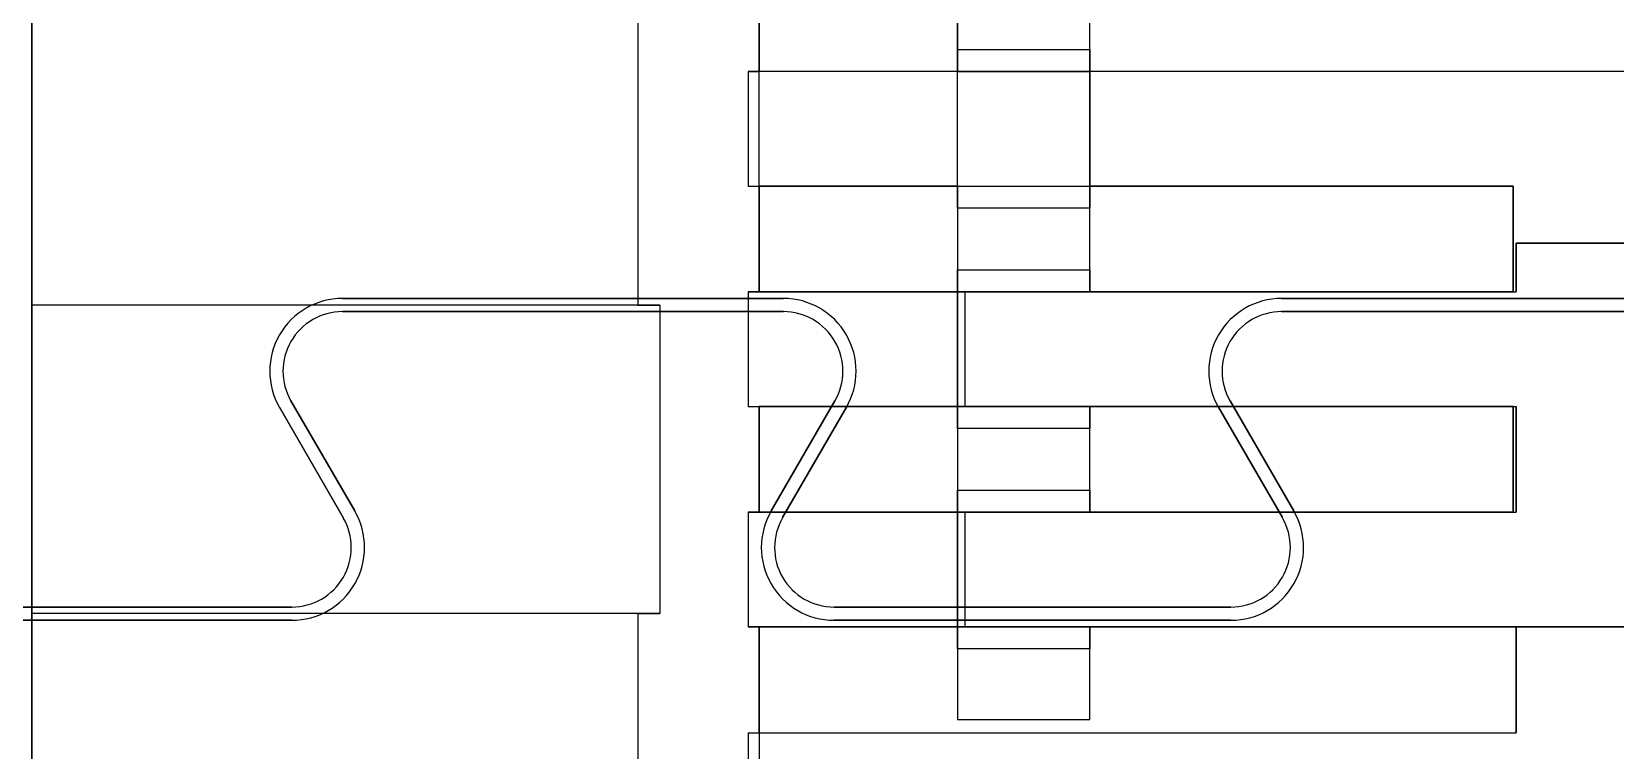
# Model space of a CAD drawing. Header units: millimetres. Extents: x 8.2 to 62.6, y 389.2 to 443.4.
# Drawn here: x 56.487 to 60.079, y 425.625 to 427.255 of the extents above; entities that cross this region are included whole.
import ezdxf

# ---------------------------------------------------------------- set-up
doc = ezdxf.new("R2010")
doc.units = ezdxf.units.MM
doc.layers.add('Feature', color=7, linetype='CONTINUOUS')

msp = doc.modelspace()

# ---------------------------------------------------------------- linework, layer by layer
at = {"layer": 'Feature'}
for p, q in [((56.4868, 429.335, -57.7483), (56.4868, 423.235, -57.7483)), ((56.4868, 429.335, -57.7483), (56.4868, 423.235, -57.7483)), ((56.4868, 426.635, -58.2533), (56.4868, 427.885, -58.2533)), ((56.4868, 426.635, -59.4533), (56.4868, 427.885, -59.4533)), ((56.4868, 426.635, -59.4533), (56.4868, 427.885, -59.4533)), ((56.4868, 426.635, -58.2533), (56.4868, 427.885, -58.2533)), ((57.8618, 427.885, -58.2533), (57.8618, 426.635, -58.2533)), ((57.8618, 427.885, -59.4533), (57.8618, 426.635, -59.4533)), ((57.8618, 427.885, -58.2533), (57.8618, 426.635, -58.2533)), ((57.8618, 427.885, -59.4533), (57.8618, 426.635, -59.4533)), ((56.4868, 424.785, -59.9683), (56.4868, 427.785, -59.9683)), ((56.4868, 424.785, -59.9683), (56.4868, 427.785, -59.9683)), ((58.1368, 426.665, -58.5283), (58.1368, 427.385, -58.5283)), ((58.1368, 427.385, -59.1783), (58.1368, 427.165, -59.1783)), ((58.1368, 427.385, -59.1783), (58.1368, 427.165, -59.1783)), ((58.1368, 426.665, -58.5283), (58.1368, 427.385, -58.5283)), ((58.5868, 427.385, -59.1783), (58.5868, 427.165, -59.1783)), ((58.5868, 427.385, -59.1783), (58.5868, 427.165, -59.1783)), ((58.8868, 427.165, -59.1783), (58.8868, 427.385, -59.1783)), ((58.8868, 427.165, -59.1783), (58.8868, 427.385, -59.1783)), ((58.5868, 427.215, -58.9033), (58.5868, 427.335, -58.9033)), ((58.5868, 427.215, -58.9033), (58.5868, 427.335, -58.9033)), ((58.8868, 427.215, -58.9033), (58.8868, 427.335, -58.9033)), ((58.8868, 427.215, -58.9033), (58.8868, 427.335, -58.9033)), ((58.5868, 427.165, -59.0533), (58.5868, 427.215, -58.9033)), ((58.5868, 427.165, -59.0533), (58.5868, 427.215, -58.9033)), ((58.5868, 427.215, -58.9033), (58.8868, 427.215, -58.9033)), ((58.5868, 427.215, -58.9033), (58.8868, 427.215, -58.9033)), ((58.8868, 427.215, -58.9033), (58.8868, 427.165, -59.0533)), ((58.8868, 427.215, -58.9033), (58.8868, 427.165, -59.0533)), ((58.1118, 427.165, -59.2033), (58.1118, 426.905, -59.2033)), ((60.354, 427.165, -59.2033), (58.1118, 427.165, -59.2033)), ((58.1118, 427.165, -59.2033), (58.1368, 427.165, -59.1783)), ((60.354, 427.165, -59.2033), (58.1118, 427.165, -59.2033)), ((58.1118, 427.165, -59.2033), (58.1368, 427.165, -59.1783)), ((58.1118, 427.165, -59.2033), (58.1118, 426.905, -59.2033)), ((58.5868, 427.165, -59.1783), (58.1368, 427.165, -59.1783)), ((58.5868, 427.165, -59.1783), (58.1368, 427.165, -59.1783)), ((58.5868, 427.165, -59.1783), (58.5868, 427.165, -59.0533)), ((58.5868, 427.165, -59.0533), (58.8868, 427.165, -59.0533)), ((58.5868, 427.165, -59.1783), (58.5868, 427.165, -59.0533)), ((58.5868, 427.165, -59.0533), (58.8868, 427.165, -59.0533)), ((58.5868, 426.905, -59.0533), (58.5868, 427.165, -59.0533)), ((58.8868, 427.165, -59.0533), (58.5868, 427.165, -59.0533)), ((58.5868, 427.165, -59.0533), (58.5868, 427.165, -58.9033)), ((58.5868, 426.905, -59.0533), (58.5868, 427.165, -59.0533)), ((58.5868, 426.905, -58.9033), (58.5868, 427.165, -58.9033)), ((58.5868, 427.165, -59.0533), (58.5868, 427.165, -58.9033)), ((58.5868, 427.165, -58.9033), (58.8868, 427.165, -58.9033)), ((58.8868, 427.165, -59.0533), (58.5868, 427.165, -59.0533)), ((58.5868, 427.165, -58.9033), (58.8868, 427.165, -58.9033)), ((58.5868, 426.905, -58.9033), (58.5868, 427.165, -58.9033)), ((58.8868, 427.165, -59.1783), (58.8868, 427.165, -59.0533)), ((60.354, 427.165, -59.1783), (58.8868, 427.165, -59.1783)), ((60.354, 427.165, -59.1783), (58.8868, 427.165, -59.1783)), ((58.8868, 427.165, -59.1783), (58.8868, 427.165, -59.0533)), ((58.8868, 427.165, -59.0533), (58.8868, 426.905, -59.0533)), ((58.8868, 427.165, -58.9033), (58.8868, 427.165, -59.0533)), ((58.8868, 427.165, -58.9033), (58.8868, 427.165, -59.0533)), ((58.8868, 426.905, -58.9033), (58.8868, 427.165, -58.9033)), ((58.8868, 427.165, -59.0533), (58.8868, 426.905, -59.0533)), ((58.8868, 426.905, -58.9033), (58.8868, 427.165, -58.9033)), ((58.1118, 426.905, -59.2033), (59.8468, 426.905, -59.2033)), ((58.1118, 426.905, -59.2033), (58.1368, 426.905, -59.1783)), ((58.1118, 426.905, -59.2033), (59.8468, 426.905, -59.2033)), ((58.1118, 426.905, -59.2033), (58.1368, 426.905, -59.1783)), ((58.1368, 426.905, -59.1783), (58.1368, 426.665, -59.1783)), ((58.5868, 426.905, -59.1783), (58.1368, 426.905, -59.1783)), ((58.5868, 426.905, -59.1783), (58.1368, 426.905, -59.1783)), ((58.1368, 426.905, -59.1783), (58.1368, 426.665, -59.1783)), ((58.5868, 426.905, -59.0533), (58.8868, 426.905, -59.0533)), ((58.5868, 426.905, -59.1783), (58.5868, 426.905, -59.0533)), ((58.5868, 426.905, -59.1783), (58.5868, 426.665, -59.1783)), ((58.5868, 426.905, -59.1783), (58.5868, 426.665, -59.1783)), ((58.5868, 426.905, -59.1783), (58.5868, 426.905, -59.0533)), ((58.5868, 426.855, -58.9033), (58.5868, 426.905, -59.0533)), ((58.5868, 426.855, -58.9033), (58.5868, 426.905, -59.0533)), ((58.5868, 426.905, -59.0533), (58.8868, 426.905, -59.0533)), ((58.5868, 426.905, -59.0533), (58.8868, 426.905, -59.0533)), ((58.5868, 426.905, -59.0533), (58.5868, 426.905, -58.9033)), ((58.5868, 426.905, -59.0533), (58.5868, 426.905, -58.9033)), ((58.5868, 426.905, -59.0533), (58.8868, 426.905, -59.0533)), ((58.5868, 426.905, -58.9033), (58.8868, 426.905, -58.9033)), ((58.5868, 426.905, -58.9033), (58.8868, 426.905, -58.9033)), ((59.8468, 426.905, -59.1783), (58.8868, 426.905, -59.1783)), ((58.8868, 426.905, -59.1783), (58.8868, 426.905, -59.0533)), ((58.8868, 426.905, -59.0533), (58.8868, 426.855, -58.9033)), ((58.8868, 426.905, -59.1783), (58.8868, 426.905, -59.0533)), ((58.8868, 426.665, -59.1783), (58.8868, 426.905, -59.1783)), ((58.8868, 426.665, -59.1783), (58.8868, 426.905, -59.1783)), ((59.8468, 426.905, -59.1783), (58.8868, 426.905, -59.1783)), ((58.8868, 426.905, -59.0533), (58.8868, 426.855, -58.9033)), ((58.8868, 426.905, -59.0533), (58.8868, 426.905, -58.9033)), ((58.8868, 426.905, -59.0533), (58.8868, 426.905, -58.9033)), ((59.8468, 426.665, -59.2033), (59.8468, 426.905, -59.2033)), ((59.8468, 426.905, -59.1783), (59.8468, 426.665, -59.1783)), ((59.8468, 426.905, -59.2033), (59.8468, 426.905, -59.1783)), ((59.8468, 426.665, -59.2033), (59.8468, 426.905, -59.2033)), ((59.8468, 426.905, -59.2033), (59.8468, 426.905, -59.1783)), ((59.8468, 426.905, -59.1783), (59.8468, 426.665, -59.1783)), ((58.5868, 426.855, -58.9033), (58.5868, 426.715, -58.9033)), ((58.8868, 426.855, -58.9033), (58.5868, 426.855, -58.9033)), ((58.5868, 426.855, -58.9033), (58.5868, 426.715, -58.9033)), ((58.8868, 426.855, -58.9033), (58.5868, 426.855, -58.9033)), ((58.8868, 426.715, -58.9033), (58.8868, 426.855, -58.9033)), ((58.8868, 426.715, -58.9033), (58.8868, 426.855, -58.9033)), ((60.354, 426.775, -58.5033), (59.854, 426.775, -58.5033)), ((59.854, 426.775, -58.5033), (59.854, 426.665, -58.5033)), ((59.854, 426.775, -58.5033), (59.854, 426.775, -58.5283)), ((60.354, 426.775, -58.5033), (59.854, 426.775, -58.5033)), ((59.854, 426.775, -58.5283), (60.354, 426.775, -58.5283)), ((59.854, 426.665, -58.5283), (59.854, 426.775, -58.5283)), ((59.854, 426.775, -58.5283), (60.354, 426.775, -58.5283)), ((59.854, 426.775, -58.5033), (59.854, 426.665, -58.5033)), ((59.854, 426.775, -58.5033), (59.854, 426.775, -58.5283)), ((59.854, 426.665, -58.5283), (59.854, 426.775, -58.5283)), ((58.5868, 426.665, -59.0533), (58.5868, 426.715, -58.9033)), ((58.5868, 426.665, -59.0533), (58.5868, 426.715, -58.9033)), ((58.5868, 426.715, -58.9033), (58.8868, 426.715, -58.9033)), ((58.5868, 426.715, -58.9033), (58.8868, 426.715, -58.9033)), ((58.8868, 426.715, -58.9033), (58.8868, 426.665, -59.0533)), ((58.8868, 426.715, -58.9033), (58.8868, 426.665, -59.0533)), ((58.1118, 426.665, -58.5033), (59.854, 426.665, -58.5033)), ((58.1118, 426.665, -58.5033), (58.1118, 426.405, -58.5033)), ((58.1118, 426.665, -58.5033), (58.1118, 426.405, -58.5033)), ((58.1118, 426.665, -58.5033), (58.1368, 426.665, -58.5283)), ((58.1118, 426.665, -59.2033), (58.1118, 426.405, -59.2033)), ((59.8468, 426.665, -59.2033), (58.1118, 426.665, -59.2033)), ((58.1118, 426.665, -59.2033), (58.1368, 426.665, -59.1783)), ((58.1118, 426.665, -59.2033), (58.1118, 426.405, -59.2033)), ((59.8468, 426.665, -59.2033), (58.1118, 426.665, -59.2033)), ((58.1118, 426.665, -59.2033), (58.1368, 426.665, -59.1783)), ((58.1118, 426.665, -58.5033), (59.854, 426.665, -58.5033)), ((58.1118, 426.665, -58.5033), (58.1368, 426.665, -58.5283)), ((58.5868, 426.665, -59.1783), (58.1368, 426.665, -59.1783)), ((58.5868, 426.665, -59.1783), (58.1368, 426.665, -59.1783)), ((58.1368, 426.665, -58.5283), (59.854, 426.665, -58.5283)), ((58.1368, 426.665, -58.5283), (59.854, 426.665, -58.5283)), ((58.5868, 426.665, -59.1783), (58.5868, 426.665, -59.0533)), ((58.5868, 426.665, -59.0533), (58.8868, 426.665, -59.0533)), ((58.5868, 426.665, -59.1783), (58.5868, 426.665, -59.0533)), ((58.5868, 426.665, -59.0533), (58.8868, 426.665, -59.0533)), ((58.5868, 426.405, -59.0533), (58.5868, 426.665, -59.0533)), ((58.604, 426.665, -59.0533), (58.5868, 426.665, -59.0533)), ((58.5868, 426.665, -59.0533), (58.5868, 426.665, -58.9033)), ((58.5868, 426.405, -59.0533), (58.5868, 426.665, -59.0533)), ((58.5868, 426.665, -58.9033), (58.5868, 426.405, -58.9033)), ((58.5868, 426.665, -59.0533), (58.5868, 426.665, -58.9033)), ((58.604, 426.665, -58.9033), (58.5868, 426.665, -58.9033)), ((58.604, 426.665, -59.0533), (58.5868, 426.665, -59.0533)), ((58.604, 426.665, -58.9033), (58.5868, 426.665, -58.9033)), ((58.5868, 426.665, -58.9033), (58.5868, 426.405, -58.9033)), ((58.604, 426.405, -59.0533), (58.604, 426.665, -59.0533)), ((58.604, 426.665, -59.0533), (58.604, 426.665, -58.9033)), ((58.604, 426.405, -58.9033), (58.604, 426.665, -58.9033)), ((58.604, 426.405, -59.0533), (58.604, 426.665, -59.0533)), ((58.604, 426.665, -59.0533), (58.604, 426.665, -58.9033)), ((58.604, 426.405, -58.9033), (58.604, 426.665, -58.9033)), ((58.8868, 426.665, -59.1783), (58.8868, 426.665, -59.0533)), ((59.8468, 426.665, -59.1783), (58.8868, 426.665, -59.1783)), ((58.8868, 426.665, -59.1783), (58.8868, 426.665, -59.0533)), ((59.8468, 426.665, -59.1783), (58.8868, 426.665, -59.1783)), ((59.8468, 426.665, -59.2033), (59.8468, 426.665, -59.1783)), ((59.8468, 426.665, -59.2033), (59.8468, 426.665, -59.1783)), ((59.854, 426.665, -58.5033), (59.854, 426.665, -58.5283)), ((59.854, 426.665, -58.5033), (59.854, 426.665, -58.5283)), ((56.4868, 426.635, -59.4033), (56.4868, 426.635, -59.4533)), ((56.4868, 425.935, -59.4033), (56.4868, 426.635, -59.4033)), ((56.4868, 425.935, -58.3033), (56.4868, 426.635, -58.3033)), ((56.4868, 426.635, -58.3033), (56.4868, 426.635, -58.2533)), ((57.8618, 426.635, -59.4533), (56.4868, 426.635, -59.4533)), ((57.9118, 426.635, -59.4033), (56.4868, 426.635, -59.4033)), ((56.4868, 426.635, -59.4033), (56.4868, 426.635, -59.4533)), ((57.8618, 426.635, -59.4533), (56.4868, 426.635, -59.4533)), ((56.4868, 425.935, -59.4033), (56.4868, 426.635, -59.4033)), ((57.9118, 426.635, -59.4033), (56.4868, 426.635, -59.4033)), ((57.9118, 426.635, -58.3033), (56.4868, 426.635, -58.3033)), ((56.4868, 425.935, -58.3033), (56.4868, 426.635, -58.3033)), ((56.4868, 426.635, -58.3033), (56.4868, 426.635, -58.2533)), ((57.9118, 426.635, -58.3033), (56.4868, 426.635, -58.3033)), ((57.8618, 426.635, -58.2533), (56.4868, 426.635, -58.2533)), ((57.8618, 426.635, -58.2533), (56.4868, 426.635, -58.2533)), ((57.1918, 426.65, -60.4333), (57.1918, 426.65, -60.1333)), ((57.1918, 426.65, -60.1333), (58.1918, 426.65, -60.1333)), ((58.1918, 426.65, -60.4333), (57.1918, 426.65, -60.4333)), ((58.1918, 426.65, -60.4333), (57.1918, 426.65, -60.4333)), ((57.1918, 426.65, -60.1333), (58.1918, 426.65, -60.1333)), ((57.1918, 426.65, -60.4333), (57.1918, 426.65, -60.1333)), ((57.8618, 426.635, -58.2533), (57.9118, 426.635, -58.3033)), ((57.9118, 426.635, -59.4033), (57.8618, 426.635, -59.4533)), ((57.8618, 426.635, -58.2533), (57.9118, 426.635, -58.3033)), ((57.9118, 426.635, -59.4033), (57.8618, 426.635, -59.4533)), ((57.9118, 426.635, -58.3033), (57.9118, 425.935, -58.3033)), ((57.9118, 426.635, -59.4033), (57.9118, 425.935, -59.4033)), ((57.9118, 426.635, -58.3033), (57.9118, 425.935, -58.3033)), ((57.9118, 426.635, -59.4033), (57.9118, 425.935, -59.4033)), ((58.1918, 426.65, -60.4333), (58.1918, 426.65, -60.1333)), ((58.1918, 426.65, -60.4333), (58.1918, 426.65, -60.1333)), ((59.3218, 426.65, -60.4333), (59.3218, 426.65, -60.1333)), ((59.3218, 426.65, -60.1333), (60.3218, 426.65, -60.1333)), ((60.3218, 426.65, -60.4333), (59.3218, 426.65, -60.4333)), ((60.3218, 426.65, -60.4333), (59.3218, 426.65, -60.4333)), ((59.3218, 426.65, -60.1333), (60.3218, 426.65, -60.1333)), ((59.3218, 426.65, -60.4333), (59.3218, 426.65, -60.1333)), ((57.1918, 426.62, -60.4333), (57.1918, 426.62, -60.1333)), ((57.1918, 426.62, -60.4333), (58.1918, 426.62, -60.4333)), ((58.1918, 426.62, -60.1333), (57.1918, 426.62, -60.1333)), ((57.1918, 426.62, -60.4333), (57.1918, 426.62, -60.1333)), ((58.1918, 426.62, -60.1333), (57.1918, 426.62, -60.1333)), ((57.1918, 426.62, -60.4333), (58.1918, 426.62, -60.4333)), ((58.1918, 426.62, -60.4333), (58.1918, 426.62, -60.1333)), ((58.1918, 426.62, -60.4333), (58.1918, 426.62, -60.1333)), ((59.3218, 426.62, -60.4333), (59.3218, 426.62, -60.1333)), ((59.3218, 426.62, -60.4333), (60.3218, 426.62, -60.4333)), ((60.3218, 426.62, -60.1333), (59.3218, 426.62, -60.1333)), ((59.3218, 426.62, -60.4333), (59.3218, 426.62, -60.1333)), ((60.3218, 426.62, -60.1333), (59.3218, 426.62, -60.1333)), ((59.3218, 426.62, -60.4333), (60.3218, 426.62, -60.4333)), ((57.075, 426.418, -60.4333), (57.075, 426.418, -60.1333)), ((57.075, 426.418, -60.4333), (57.2196, 426.168, -60.4333)), ((57.2196, 426.168, -60.1333), (57.075, 426.418, -60.1333)), ((57.2196, 426.168, -60.1333), (57.075, 426.418, -60.1333)), ((57.075, 426.418, -60.4333), (57.075, 426.418, -60.1333)), ((57.075, 426.418, -60.4333), (57.2196, 426.168, -60.4333)), ((58.164, 426.168, -60.4333), (58.3086, 426.418, -60.4333)), ((58.3086, 426.418, -60.1333), (58.164, 426.168, -60.1333)), ((58.3086, 426.418, -60.1333), (58.164, 426.168, -60.1333)), ((58.164, 426.168, -60.4333), (58.3086, 426.418, -60.4333)), ((58.3086, 426.418, -60.4333), (58.3086, 426.418, -60.1333)), ((58.3086, 426.418, -60.4333), (58.3086, 426.418, -60.1333)), ((59.205, 426.418, -60.4333), (59.205, 426.418, -60.1333)), ((59.205, 426.418, -60.4333), (59.3496, 426.168, -60.4333)), ((59.3496, 426.168, -60.1333), (59.205, 426.418, -60.1333)), ((59.3496, 426.168, -60.1333), (59.205, 426.418, -60.1333)), ((59.205, 426.418, -60.4333), (59.205, 426.418, -60.1333)), ((59.205, 426.418, -60.4333), (59.3496, 426.168, -60.4333)), ((57.049, 426.403, -60.4333), (57.049, 426.403, -60.1333)), ((57.049, 426.403, -60.1333), (57.1936, 426.153, -60.1333)), ((57.1936, 426.153, -60.4333), (57.049, 426.403, -60.4333)), ((57.1936, 426.153, -60.4333), (57.049, 426.403, -60.4333)), ((57.049, 426.403, -60.4333), (57.049, 426.403, -60.1333)), ((57.049, 426.403, -60.1333), (57.1936, 426.153, -60.1333)), ((58.1118, 426.405, -58.5033), (59.854, 426.405, -58.5033)), ((58.1118, 426.405, -58.5033), (58.1368, 426.405, -58.5283)), ((58.1118, 426.405, -59.2033), (59.8468, 426.405, -59.2033)), ((58.1118, 426.405, -59.2033), (58.1368, 426.405, -59.1783)), ((58.1118, 426.405, -59.2033), (59.8468, 426.405, -59.2033)), ((58.1118, 426.405, -59.2033), (58.1368, 426.405, -59.1783)), ((58.1118, 426.405, -58.5033), (59.854, 426.405, -58.5033)), ((58.1118, 426.405, -58.5033), (58.1368, 426.405, -58.5283)), ((58.1368, 426.165, -58.5283), (58.1368, 426.405, -58.5283)), ((58.1368, 426.405, -59.1783), (58.1368, 426.165, -59.1783)), ((58.5868, 426.405, -59.1783), (58.1368, 426.405, -59.1783)), ((58.5868, 426.405, -59.1783), (58.1368, 426.405, -59.1783)), ((58.1368, 426.405, -59.1783), (58.1368, 426.165, -59.1783)), ((58.1368, 426.405, -58.5283), (59.854, 426.405, -58.5283)), ((58.1368, 426.405, -58.5283), (59.854, 426.405, -58.5283)), ((58.1368, 426.165, -58.5283), (58.1368, 426.405, -58.5283)), ((58.19, 426.153, -60.1333), (58.3347, 426.403, -60.1333)), ((58.3347, 426.403, -60.4333), (58.19, 426.153, -60.4333)), ((58.3347, 426.403, -60.4333), (58.19, 426.153, -60.4333)), ((58.19, 426.153, -60.1333), (58.3347, 426.403, -60.1333)), ((58.3347, 426.403, -60.4333), (58.3347, 426.403, -60.1333)), ((58.3347, 426.403, -60.4333), (58.3347, 426.403, -60.1333)), ((58.8868, 426.405, -59.0533), (58.5868, 426.405, -59.0533)), ((58.5868, 426.405, -59.1783), (58.5868, 426.405, -59.0533)), ((58.5868, 426.405, -59.1783), (58.5868, 426.165, -59.1783)), ((58.5868, 426.405, -59.1783), (58.5868, 426.165, -59.1783)), ((58.5868, 426.405, -59.1783), (58.5868, 426.405, -59.0533)), ((58.5868, 426.355, -58.9033), (58.5868, 426.405, -59.0533)), ((58.5868, 426.355, -58.9033), (58.5868, 426.405, -59.0533)), ((58.8868, 426.405, -59.0533), (58.5868, 426.405, -59.0533)), ((58.5868, 426.405, -59.0533), (58.604, 426.405, -59.0533)), ((58.5868, 426.405, -59.0533), (58.5868, 426.405, -58.9033)), ((58.604, 426.405, -58.9033), (58.5868, 426.405, -58.9033)), ((58.5868, 426.405, -59.0533), (58.5868, 426.405, -58.9033)), ((58.5868, 426.405, -59.0533), (58.604, 426.405, -59.0533)), ((58.604, 426.405, -58.9033), (58.5868, 426.405, -58.9033)), ((58.604, 426.405, -58.9033), (58.604, 426.405, -59.0533)), ((58.604, 426.405, -58.9033), (58.604, 426.405, -59.0533)), ((59.8468, 426.405, -59.1783), (58.8868, 426.405, -59.1783)), ((58.8868, 426.405, -59.1783), (58.8868, 426.405, -59.0533)), ((58.8868, 426.405, -59.0533), (58.8868, 426.355, -58.9033)), ((58.8868, 426.405, -59.1783), (58.8868, 426.405, -59.0533)), ((58.8868, 426.165, -59.1783), (58.8868, 426.405, -59.1783)), ((58.8868, 426.165, -59.1783), (58.8868, 426.405, -59.1783)), ((59.8468, 426.405, -59.1783), (58.8868, 426.405, -59.1783)), ((58.8868, 426.405, -59.0533), (58.8868, 426.355, -58.9033)), ((59.179, 426.403, -60.4333), (59.179, 426.403, -60.1333)), ((59.179, 426.403, -60.1333), (59.3236, 426.153, -60.1333)), ((59.3236, 426.153, -60.4333), (59.179, 426.403, -60.4333)), ((59.3236, 426.153, -60.4333), (59.179, 426.403, -60.4333)), ((59.179, 426.403, -60.4333), (59.179, 426.403, -60.1333)), ((59.179, 426.403, -60.1333), (59.3236, 426.153, -60.1333)), ((59.8468, 426.165, -59.2033), (59.8468, 426.405, -59.2033)), ((59.8468, 426.405, -59.1783), (59.8468, 426.165, -59.1783)), ((59.8468, 426.405, -59.2033), (59.8468, 426.405, -59.1783)), ((59.8468, 426.165, -59.2033), (59.8468, 426.405, -59.2033)), ((59.8468, 426.405, -59.2033), (59.8468, 426.405, -59.1783)), ((59.8468, 426.405, -59.1783), (59.8468, 426.165, -59.1783)), ((59.854, 426.405, -58.5033), (59.854, 426.165, -58.5033)), ((59.854, 426.405, -58.5033), (59.854, 426.405, -58.5283)), ((59.854, 426.405, -58.5033), (59.854, 426.165, -58.5033)), ((59.854, 426.405, -58.5033), (59.854, 426.405, -58.5283)), ((59.854, 426.165, -58.5283), (59.854, 426.405, -58.5283)), ((59.854, 426.165, -58.5283), (59.854, 426.405, -58.5283)), ((58.5868, 426.355, -58.9033), (58.5868, 426.215, -58.9033)), ((58.8868, 426.355, -58.9033), (58.5868, 426.355, -58.9033)), ((58.5868, 426.355, -58.9033), (58.5868, 426.215, -58.9033)), ((58.8868, 426.355, -58.9033), (58.5868, 426.355, -58.9033)), ((58.8868, 426.215, -58.9033), (58.8868, 426.355, -58.9033)), ((58.8868, 426.215, -58.9033), (58.8868, 426.355, -58.9033)), ((58.5868, 426.165, -59.0533), (58.5868, 426.215, -58.9033)), ((58.5868, 426.165, -59.0533), (58.5868, 426.215, -58.9033)), ((58.5868, 426.215, -58.9033), (58.8868, 426.215, -58.9033)), ((58.5868, 426.215, -58.9033), (58.8868, 426.215, -58.9033)), ((58.8868, 426.215, -58.9033), (58.8868, 426.165, -59.0533)), ((58.8868, 426.215, -58.9033), (58.8868, 426.165, -59.0533)), ((57.2196, 426.168, -60.4333), (57.2196, 426.168, -60.1333)), ((57.2196, 426.168, -60.4333), (57.2196, 426.168, -60.1333)), ((58.1118, 426.165, -58.5033), (59.854, 426.165, -58.5033)), ((58.1118, 426.165, -58.5033), (58.1118, 425.905, -58.5033)), ((58.1118, 426.165, -58.5033), (58.1118, 425.905, -58.5033)), ((58.1118, 426.165, -58.5033), (58.1368, 426.165, -58.5283)), ((58.1118, 426.165, -59.2033), (58.1118, 425.905, -59.2033)), ((59.8468, 426.165, -59.2033), (58.1118, 426.165, -59.2033)), ((58.1118, 426.165, -59.2033), (58.1368, 426.165, -59.1783)), ((58.1118, 426.165, -59.2033), (58.1118, 425.905, -59.2033)), ((59.8468, 426.165, -59.2033), (58.1118, 426.165, -59.2033)), ((58.1118, 426.165, -59.2033), (58.1368, 426.165, -59.1783)), ((58.1118, 426.165, -58.5033), (59.854, 426.165, -58.5033)), ((58.1118, 426.165, -58.5033), (58.1368, 426.165, -58.5283)), ((58.5868, 426.165, -59.1783), (58.1368, 426.165, -59.1783)), ((58.5868, 426.165, -59.1783), (58.1368, 426.165, -59.1783)), ((58.1368, 426.165, -58.5283), (59.854, 426.165, -58.5283)), ((58.1368, 426.165, -58.5283), (59.854, 426.165, -58.5283)), ((58.164, 426.168, -60.4333), (58.164, 426.168, -60.1333)), ((58.164, 426.168, -60.4333), (58.164, 426.168, -60.1333)), ((58.5868, 426.165, -59.1783), (58.5868, 426.165, -59.0533)), ((58.5868, 426.165, -59.0533), (58.8868, 426.165, -59.0533)), ((58.5868, 426.165, -59.1783), (58.5868, 426.165, -59.0533)), ((58.5868, 426.165, -59.0533), (58.8868, 426.165, -59.0533)), ((58.5868, 425.905, -59.0533), (58.5868, 426.165, -59.0533)), ((58.604, 426.165, -59.0533), (58.5868, 426.165, -59.0533)), ((58.5868, 426.165, -59.0533), (58.5868, 426.165, -58.9033)), ((58.5868, 425.905, -59.0533), (58.5868, 426.165, -59.0533)), ((58.5868, 426.165, -58.9033), (58.5868, 425.905, -58.9033)), ((58.5868, 426.165, -59.0533), (58.5868, 426.165, -58.9033)), ((58.604, 426.165, -58.9033), (58.5868, 426.165, -58.9033)), ((58.604, 426.165, -59.0533), (58.5868, 426.165, -59.0533)), ((58.604, 426.165, -58.9033), (58.5868, 426.165, -58.9033)), ((58.5868, 426.165, -58.9033), (58.5868, 425.905, -58.9033)), ((58.604, 425.905, -59.0533), (58.604, 426.165, -59.0533)), ((58.604, 426.165, -59.0533), (58.604, 426.165, -58.9033)), ((58.604, 425.905, -58.9033), (58.604, 426.165, -58.9033)), ((58.604, 425.905, -59.0533), (58.604, 426.165, -59.0533)), ((58.604, 426.165, -59.0533), (58.604, 426.165, -58.9033)), ((58.604, 425.905, -58.9033), (58.604, 426.165, -58.9033)), ((58.8868, 426.165, -59.1783), (58.8868, 426.165, -59.0533)), ((59.8468, 426.165, -59.1783), (58.8868, 426.165, -59.1783)), ((58.8868, 426.165, -59.1783), (58.8868, 426.165, -59.0533)), ((59.8468, 426.165, -59.1783), (58.8868, 426.165, -59.1783)), ((59.3496, 426.168, -60.4333), (59.3496, 426.168, -60.1333)), ((59.3496, 426.168, -60.4333), (59.3496, 426.168, -60.1333)), ((59.8468, 426.165, -59.2033), (59.8468, 426.165, -59.1783)), ((59.8468, 426.165, -59.2033), (59.8468, 426.165, -59.1783)), ((59.854, 426.165, -58.5033), (59.854, 426.165, -58.5283)), ((59.854, 426.165, -58.5033), (59.854, 426.165, -58.5283)), ((57.1936, 426.153, -60.4333), (57.1936, 426.153, -60.1333)), ((57.1936, 426.153, -60.4333), (57.1936, 426.153, -60.1333)), ((58.19, 426.153, -60.4333), (58.19, 426.153, -60.1333)), ((58.19, 426.153, -60.4333), (58.19, 426.153, -60.1333)), ((59.3236, 426.153, -60.4333), (59.3236, 426.153, -60.1333)), ((59.3236, 426.153, -60.4333), (59.3236, 426.153, -60.1333)), ((56.1368, 425.95, -60.1333), (57.0768, 425.95, -60.1333)), ((57.0768, 425.95, -60.4333), (56.1368, 425.95, -60.4333)), ((57.0768, 425.95, -60.4333), (56.1368, 425.95, -60.4333)), ((56.1368, 425.95, -60.1333), (57.0768, 425.95, -60.1333)), ((57.0768, 425.95, -60.4333), (57.0768, 425.95, -60.1333)), ((57.0768, 425.95, -60.4333), (57.0768, 425.95, -60.1333)), ((58.3068, 425.95, -60.4333), (58.3068, 425.95, -60.1333)), ((58.3068, 425.95, -60.1333), (59.2068, 425.95, -60.1333)), ((59.2068, 425.95, -60.4333), (58.3068, 425.95, -60.4333)), ((59.2068, 425.95, -60.4333), (58.3068, 425.95, -60.4333)), ((58.3068, 425.95, -60.1333), (59.2068, 425.95, -60.1333)), ((58.3068, 425.95, -60.4333), (58.3068, 425.95, -60.1333)), ((59.2068, 425.95, -60.4333), (59.2068, 425.95, -60.1333)), ((59.2068, 425.95, -60.4333), (59.2068, 425.95, -60.1333)), ((56.1368, 425.92, -60.4333), (57.0768, 425.92, -60.4333)), ((57.0768, 425.92, -60.1333), (56.1368, 425.92, -60.1333)), ((57.0768, 425.92, -60.1333), (56.1368, 425.92, -60.1333)), ((56.1368, 425.92, -60.4333), (57.0768, 425.92, -60.4333)), ((56.4868, 425.935, -59.4533), (56.4868, 425.935, -59.4033)), ((56.4868, 424.685, -59.4533), (56.4868, 425.935, -59.4533)), ((56.4868, 424.685, -58.2533), (56.4868, 425.935, -58.2533)), ((56.4868, 425.935, -58.2533), (56.4868, 425.935, -58.3033)), ((57.9118, 425.935, -59.4033), (56.4868, 425.935, -59.4033)), ((57.8618, 425.935, -59.4533), (56.4868, 425.935, -59.4533)), ((56.4868, 425.935, -59.4533), (56.4868, 425.935, -59.4033)), ((57.9118, 425.935, -59.4033), (56.4868, 425.935, -59.4033)), ((56.4868, 424.685, -59.4533), (56.4868, 425.935, -59.4533)), ((57.8618, 425.935, -59.4533), (56.4868, 425.935, -59.4533)), ((56.4868, 424.685, -58.2533), (56.4868, 425.935, -58.2533)), ((57.8618, 425.935, -58.2533), (56.4868, 425.935, -58.2533)), ((57.9118, 425.935, -58.3033), (56.4868, 425.935, -58.3033)), ((56.4868, 425.935, -58.2533), (56.4868, 425.935, -58.3033)), ((57.8618, 425.935, -58.2533), (56.4868, 425.935, -58.2533)), ((57.9118, 425.935, -58.3033), (56.4868, 425.935, -58.3033)), ((57.0768, 425.92, -60.4333), (57.0768, 425.92, -60.1333)), ((57.0768, 425.92, -60.4333), (57.0768, 425.92, -60.1333)), ((57.9118, 425.935, -58.3033), (57.8618, 425.935, -58.2533)), ((57.8618, 425.935, -58.2533), (57.8618, 424.685, -58.2533)), ((57.8618, 425.935, -59.4533), (57.9118, 425.935, -59.4033)), ((57.8618, 425.935, -59.4533), (57.8618, 424.685, -59.4533)), ((57.8618, 425.935, -58.2533), (57.8618, 424.685, -58.2533)), ((57.9118, 425.935, -58.3033), (57.8618, 425.935, -58.2533)), ((57.8618, 425.935, -59.4533), (57.8618, 424.685, -59.4533)), ((57.8618, 425.935, -59.4533), (57.9118, 425.935, -59.4033)), ((58.3068, 425.92, -60.4333), (58.3068, 425.92, -60.1333)), ((58.3068, 425.92, -60.4333), (59.2068, 425.92, -60.4333)), ((59.2068, 425.92, -60.1333), (58.3068, 425.92, -60.1333)), ((58.3068, 425.92, -60.4333), (58.3068, 425.92, -60.1333)), ((59.2068, 425.92, -60.1333), (58.3068, 425.92, -60.1333)), ((58.3068, 425.92, -60.4333), (59.2068, 425.92, -60.4333)), ((59.2068, 425.92, -60.4333), (59.2068, 425.92, -60.1333)), ((59.2068, 425.92, -60.4333), (59.2068, 425.92, -60.1333)), ((59.854, 425.905, -58.5033), (58.1118, 425.905, -58.5033)), ((58.1118, 425.905, -58.5033), (58.1368, 425.905, -58.5283)), ((60.354, 425.905, -59.2033), (58.1118, 425.905, -59.2033)), ((58.1118, 425.905, -59.2033), (58.1368, 425.905, -59.1783)), ((58.1118, 425.905, -59.2033), (58.1368, 425.905, -59.1783)), ((60.354, 425.905, -59.2033), (58.1118, 425.905, -59.2033)), ((59.854, 425.905, -58.5033), (58.1118, 425.905, -58.5033)), ((58.1118, 425.905, -58.5033), (58.1368, 425.905, -58.5283)), ((58.1368, 425.665, -58.5283), (58.1368, 425.905, -58.5283)), ((58.1368, 425.905, -59.1783), (58.1368, 425.185, -59.1783)), ((58.1368, 425.905, -59.1783), (58.5868, 425.905, -59.1783)), ((58.1368, 425.905, -59.1783), (58.1368, 425.185, -59.1783)), ((58.1368, 425.905, -59.1783), (58.5868, 425.905, -59.1783)), ((58.1368, 425.905, -58.5283), (59.854, 425.905, -58.5283)), ((58.1368, 425.905, -58.5283), (59.854, 425.905, -58.5283)), ((58.1368, 425.665, -58.5283), (58.1368, 425.905, -58.5283)), ((58.8868, 425.905, -59.0533), (58.5868, 425.905, -59.0533)), ((58.5868, 425.905, -59.1783), (58.5868, 425.905, -59.0533)), ((58.5868, 425.905, -59.1783), (58.5868, 425.695, -59.1783)), ((58.5868, 425.855, -58.9033), (58.5868, 425.905, -59.0533)), ((58.8868, 425.905, -59.0533), (58.5868, 425.905, -59.0533)), ((58.5868, 425.855, -58.9033), (58.5868, 425.905, -59.0533)), ((58.5868, 425.905, -59.1783), (58.5868, 425.695, -59.1783)), ((58.5868, 425.905, -59.1783), (58.5868, 425.905, -59.0533)), ((58.5868, 425.905, -59.0533), (58.604, 425.905, -59.0533)), ((58.5868, 425.905, -59.0533), (58.5868, 425.905, -58.9033)), ((58.604, 425.905, -58.9033), (58.5868, 425.905, -58.9033)), ((58.5868, 425.905, -59.0533), (58.5868, 425.905, -58.9033)), ((58.5868, 425.905, -59.0533), (58.604, 425.905, -59.0533)), ((58.604, 425.905, -58.9033), (58.5868, 425.905, -58.9033)), ((58.604, 425.905, -58.9033), (58.604, 425.905, -59.0533)), ((58.604, 425.905, -58.9033), (58.604, 425.905, -59.0533)), ((58.8868, 425.905, -59.1783), (58.8868, 425.905, -59.0533)), ((58.8868, 425.905, -59.1783), (60.354, 425.905, -59.1783)), ((58.8868, 425.695, -59.1783), (58.8868, 425.905, -59.1783)), ((58.8868, 425.905, -59.1783), (60.354, 425.905, -59.1783)), ((58.8868, 425.695, -59.1783), (58.8868, 425.905, -59.1783)), ((58.8868, 425.905, -59.0533), (58.8868, 425.855, -58.9033)), ((58.8868, 425.905, -59.1783), (58.8868, 425.905, -59.0533)), ((58.8868, 425.905, -59.0533), (58.8868, 425.855, -58.9033)), ((59.854, 425.905, -58.5033), (59.854, 425.665, -58.5033)), ((59.854, 425.905, -58.5033), (59.854, 425.905, -58.5283)), ((59.854, 425.905, -58.5033), (59.854, 425.665, -58.5033)), ((59.854, 425.905, -58.5033), (59.854, 425.905, -58.5283)), ((59.854, 425.665, -58.5283), (59.854, 425.905, -58.5283)), ((59.854, 425.665, -58.5283), (59.854, 425.905, -58.5283)), ((58.8868, 425.855, -58.9033), (58.5868, 425.855, -58.9033)), ((58.5868, 425.855, -58.9033), (58.5868, 425.695, -58.9033)), ((58.5868, 425.855, -58.9033), (58.5868, 425.695, -58.9033)), ((58.8868, 425.855, -58.9033), (58.5868, 425.855, -58.9033)), ((58.8868, 425.695, -58.9033), (58.8868, 425.855, -58.9033)), ((58.8868, 425.695, -58.9033), (58.8868, 425.855, -58.9033)), ((58.5868, 425.695, -59.1783), (58.8868, 425.695, -59.1783)), ((58.5868, 425.695, -58.9033), (58.5868, 425.695, -59.1783)), ((58.5868, 425.695, -58.9033), (58.5868, 425.695, -59.1783)), ((58.5868, 425.695, -58.9033), (58.8868, 425.695, -58.9033)), ((58.5868, 425.695, -59.1783), (58.8868, 425.695, -59.1783)), ((58.5868, 425.695, -58.9033), (58.8868, 425.695, -58.9033)), ((58.8868, 425.695, -59.1783), (58.8868, 425.695, -58.9033)), ((58.8868, 425.695, -59.1783), (58.8868, 425.695, -58.9033)), ((58.1118, 425.665, -58.5033), (59.854, 425.665, -58.5033)), ((58.1118, 425.665, -58.5033), (58.1118, 425.405, -58.5033)), ((58.1118, 425.665, -58.5033), (58.1118, 425.405, -58.5033)), ((58.1118, 425.665, -58.5033), (58.1368, 425.665, -58.5283)), ((58.1118, 425.665, -58.5033), (59.854, 425.665, -58.5033)), ((58.1118, 425.665, -58.5033), (58.1368, 425.665, -58.5283)), ((58.1368, 425.665, -58.5283), (59.854, 425.665, -58.5283)), ((58.1368, 425.665, -58.5283), (59.854, 425.665, -58.5283)), ((59.854, 425.665, -58.5033), (59.854, 425.665, -58.5283)), ((59.854, 425.665, -58.5033), (59.854, 425.665, -58.5283))]:
    msp.add_line(p, q, dxfattribs=at)
for centre, radius, start, end in [((57.1918, 426.485, -60.4333), 0.165, 90, -149.946), ((57.1918, 426.485, -60.1333), 0.165, 90, -149.964), ((57.1918, 426.485, -60.1333), 0.165, 90, -149.964), ((57.1918, 426.485, -60.4333), 0.165, 90, -149.946), ((58.1918, 426.485, -60.1333), 0.165, -30.0363, 90), ((58.1918, 426.485, -60.4333), 0.165, -30.0363, 90), ((58.1918, 426.485, -60.1333), 0.165, -30.0363, 90), ((58.1918, 426.485, -60.4333), 0.165, -30.0363, 90), ((59.3218, 426.485, -60.4333), 0.165, 90, -149.946), ((59.3218, 426.485, -60.1333), 0.165, 90, -149.964), ((59.3218, 426.485, -60.1333), 0.165, 90, -149.964), ((59.3218, 426.485, -60.4333), 0.165, 90, -149.946), ((57.1918, 426.485, -60.4333), 0.135, 90, -149.919), ((57.1918, 426.485, -60.1333), 0.135, 90, -149.919), ((57.1918, 426.485, -60.4333), 0.135, 90, -149.919), ((57.1918, 426.485, -60.1333), 0.135, 90, -149.919), ((58.1918, 426.485, -60.1333), 0.135, -30.0808, 90), ((58.1918, 426.485, -60.4333), 0.135, -30.0808, 90), ((58.1918, 426.485, -60.4333), 0.135, -30.0808, 90), ((58.1918, 426.485, -60.1333), 0.135, -30.0808, 90), ((59.3218, 426.485, -60.4333), 0.135, 90, -149.919), ((59.3218, 426.485, -60.1333), 0.135, 90, -149.919), ((59.3218, 426.485, -60.4333), 0.135, 90, -149.919), ((59.3218, 426.485, -60.1333), 0.135, 90, -149.919), ((57.0768, 426.085, -60.1333), 0.165, -90, 30.0808), ((57.0768, 426.085, -60.4333), 0.165, -90, 30.0808), ((57.0768, 426.085, -60.4333), 0.165, -90, 30.0808), ((57.0768, 426.085, -60.1333), 0.165, -90, 30.0808), ((58.3068, 426.085, -60.4333), 0.165, 149.919, -90), ((58.3068, 426.085, -60.1333), 0.165, 149.919, -90), ((58.3068, 426.085, -60.4333), 0.165, 149.919, -90), ((58.3068, 426.085, -60.1333), 0.165, 149.919, -90), ((59.2068, 426.085, -60.1333), 0.165, -90, 30.0808), ((59.2068, 426.085, -60.4333), 0.165, -90, 30.0808), ((59.2068, 426.085, -60.4333), 0.165, -90, 30.0808), ((59.2068, 426.085, -60.1333), 0.165, -90, 30.0808), ((57.0768, 426.085, -60.1333), 0.135, -90, 30.0808), ((57.0768, 426.085, -60.4333), 0.135, -90, 30.0808), ((57.0768, 426.085, -60.1333), 0.135, -90, 30.0808), ((57.0768, 426.085, -60.4333), 0.135, -90, 30.0808), ((58.3068, 426.085, -60.4333), 0.135, 149.919, -90), ((58.3068, 426.085, -60.1333), 0.135, 149.919, -90), ((58.3068, 426.085, -60.1333), 0.135, 149.919, -90), ((58.3068, 426.085, -60.4333), 0.135, 149.919, -90), ((59.2068, 426.085, -60.1333), 0.135, -90, 30.0808), ((59.2068, 426.085, -60.4333), 0.135, -90, 30.0808), ((59.2068, 426.085, -60.1333), 0.135, -90, 30.0808), ((59.2068, 426.085, -60.4333), 0.135, -90, 30.0808)]:
    msp.add_arc(centre, radius, start, end, dxfattribs=at)

doc.saveas('drawing.dxf')
